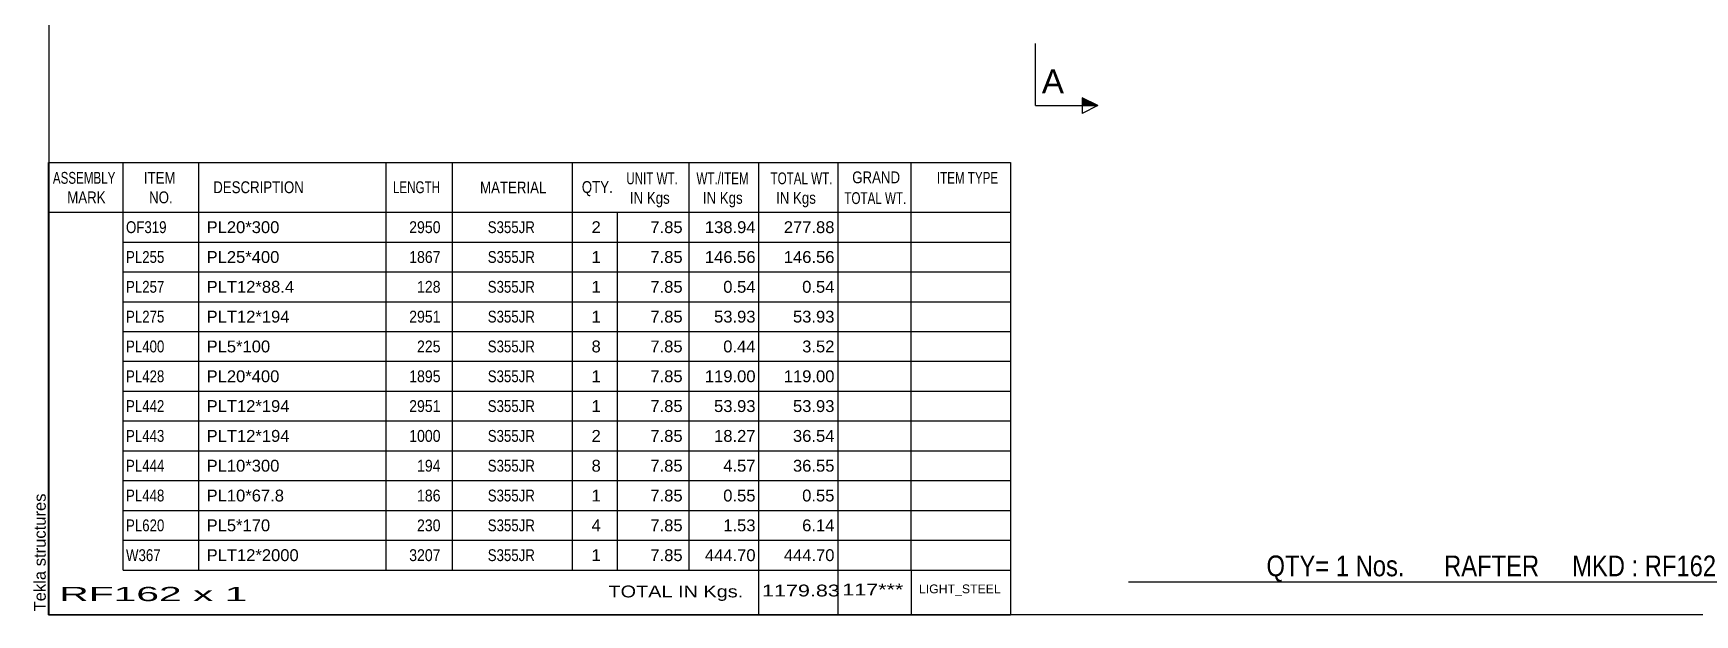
# Model space of a CAD drawing. Header units: millimetres. Extents: x -64 to 338, y -158 to 119.
# Drawn here: x -64.2 to 203.4, y -158.4 to -64.8 of the extents above; entities that cross this region are included whole.
import ezdxf

# ---------------------------------------------------------------- set-up
doc = ezdxf.new("R2010")
doc.units = ezdxf.units.MM
doc.styles.add('Arial', font='ARIAL.TTF', dxfattribs={"height": 0.2})
doc.styles.add('Arial Narrow', font='ARIALN.TTF', dxfattribs={"height": 0.2})

# ---------------------------------------------------------------- blocks, each defined once
blk = doc.blocks.new('Unknown-627019376-3697')
at = {"color": 5, "linetype": 'Continuous'}
for p, q in [((-61.66, 118.62), (-61.66, -158.38)), ((-61.66, -158.38), (338.34, -158.38))]:
    blk.add_line(p, q, dxfattribs=at)
at = {"color": 174, "linetype": 'Continuous', "style": 'Arial'}
blk.add_text('Tekla structures', height=1.9102, rotation=90, dxfattribs=at).set_placement((-62.16, -157.88))
blk = doc.blocks.new('CBS_BOM-627019376-13032')
at = {"color": 7, "linetype": 'Continuous'}
for p, q in [((-61.69, -93.62), (-61.69, -85.62)), ((-61.69, -85.62), (93.23, -85.62)), ((-49.69, -93.62), (-49.69, -85.62)), ((-37.5, -93.62), (-37.5, -85.62)), ((-7.34, -93.62), (-7.34, -85.62)), ((3.34, -93.62), (3.34, -85.62)), ((22.66, -93.62), (22.66, -85.62)), ((41.46, -93.62), (41.46, -85.62)), ((52.67, -93.62), (52.67, -85.62)), ((65.46, -93.62), (65.46, -85.62)), ((77.21, -93.62), (77.21, -85.62)), ((93.23, -85.62), (93.23, -93.61)), ((-61.69, -93.62), (93.23, -93.62)), ((-61.69, -98.42), (-61.69, -93.62)), ((-49.69, -98.42), (-49.69, -93.62)), ((-37.5, -98.42), (-37.5, -93.62)), ((-7.34, -98.42), (-7.34, -93.62)), ((3.34, -98.42), (3.34, -93.62)), ((22.66, -98.42), (22.66, -93.62)), ((29.92, -98.42), (29.92, -93.62)), ((41.46, -98.42), (41.46, -93.62)), ((52.67, -98.42), (52.67, -93.62)), ((65.46, -98.42), (65.46, -93.62)), ((77.23, -98.42), (77.23, -93.62)), ((93.23, -93.62), (93.23, -98.42)), ((-61.69, -103.22), (-61.69, -98.42)), ((-49.69, -98.42), (93.23, -98.42)), ((-49.69, -103.22), (-49.69, -98.42)), ((-37.5, -103.22), (-37.5, -98.42)), ((-7.34, -103.22), (-7.34, -98.42)), ((3.34, -103.22), (3.34, -98.42)), ((22.66, -103.22), (22.66, -98.42)), ((29.92, -103.22), (29.92, -98.42)), ((41.46, -103.22), (41.46, -98.42)), ((52.67, -103.22), (52.67, -98.42)), ((65.46, -103.22), (65.46, -98.42)), ((77.23, -103.22), (77.23, -98.42)), ((93.23, -98.42), (93.23, -103.22)), ((-61.69, -108.02), (-61.69, -103.22)), ((-49.69, -103.22), (93.23, -103.22)), ((-49.69, -108.02), (-49.69, -103.22)), ((-37.5, -108.02), (-37.5, -103.22)), ((-7.34, -108.02), (-7.34, -103.22)), ((3.34, -108.02), (3.34, -103.22)), ((22.66, -108.02), (22.66, -103.22)), ((29.92, -108.02), (29.92, -103.22)), ((41.46, -108.02), (41.46, -103.22)), ((52.67, -108.02), (52.67, -103.22)), ((65.46, -108.02), (65.46, -103.22)), ((77.23, -108.02), (77.23, -103.22)), ((93.23, -103.22), (93.23, -108.02)), ((-61.69, -112.82), (-61.69, -108.02)), ((-49.69, -108.02), (93.23, -108.02)), ((-49.69, -112.82), (-49.69, -108.02)), ((-37.5, -112.82), (-37.5, -108.02)), ((-7.34, -112.82), (-7.34, -108.02)), ((3.34, -112.82), (3.34, -108.02)), ((22.66, -112.82), (22.66, -108.02)), ((29.92, -112.82), (29.92, -108.02)), ((41.46, -112.82), (41.46, -108.02)), ((52.67, -112.82), (52.67, -108.02)), ((65.46, -112.82), (65.46, -108.02)), ((77.23, -112.82), (77.23, -108.02)), ((93.23, -108.02), (93.23, -112.82)), ((-61.69, -117.62), (-61.69, -112.82)), ((-49.69, -112.82), (93.23, -112.82)), ((-49.69, -117.62), (-49.69, -112.82)), ((-37.5, -117.62), (-37.5, -112.82)), ((-7.34, -117.62), (-7.34, -112.82)), ((3.34, -117.62), (3.34, -112.82)), ((22.66, -117.62), (22.66, -112.82)), ((29.92, -117.62), (29.92, -112.82)), ((41.46, -117.62), (41.46, -112.82)), ((52.67, -117.62), (52.67, -112.82)), ((65.46, -117.62), (65.46, -112.82)), ((77.23, -117.62), (77.23, -112.82)), ((93.23, -112.82), (93.23, -117.62)), ((-61.69, -122.42), (-61.69, -117.62)), ((-49.69, -117.62), (93.23, -117.62)), ((-49.69, -122.42), (-49.69, -117.62)), ((-37.5, -122.42), (-37.5, -117.62)), ((-7.34, -122.42), (-7.34, -117.62)), ((3.34, -122.42), (3.34, -117.62)), ((22.66, -122.42), (22.66, -117.62)), ((29.92, -122.42), (29.92, -117.62)), ((41.46, -122.42), (41.46, -117.62)), ((52.67, -122.42), (52.67, -117.62)), ((65.46, -122.42), (65.46, -117.62)), ((77.23, -122.42), (77.23, -117.62)), ((93.23, -117.62), (93.23, -122.42)), ((-61.69, -127.22), (-61.69, -122.42)), ((-49.69, -122.42), (93.23, -122.42)), ((-49.69, -127.22), (-49.69, -122.42)), ((-37.5, -127.22), (-37.5, -122.42)), ((-7.34, -127.22), (-7.34, -122.42)), ((3.34, -127.22), (3.34, -122.42)), ((22.66, -127.22), (22.66, -122.42)), ((29.92, -127.22), (29.92, -122.42)), ((41.46, -127.22), (41.46, -122.42)), ((52.67, -127.22), (52.67, -122.42)), ((65.46, -127.22), (65.46, -122.42)), ((77.23, -127.22), (77.23, -122.42)), ((93.23, -122.42), (93.23, -127.22)), ((-61.69, -132.02), (-61.69, -127.22)), ((-49.69, -127.22), (93.23, -127.22)), ((-49.69, -132.02), (-49.69, -127.22)), ((-37.5, -132.02), (-37.5, -127.22)), ((-7.34, -132.02), (-7.34, -127.22)), ((3.34, -132.02), (3.34, -127.22)), ((22.66, -132.02), (22.66, -127.22)), ((29.92, -132.02), (29.92, -127.22)), ((41.46, -132.02), (41.46, -127.22)), ((52.67, -132.02), (52.67, -127.22)), ((65.46, -132.02), (65.46, -127.22)), ((77.23, -132.02), (77.23, -127.22)), ((93.23, -127.22), (93.23, -132.02)), ((-61.69, -136.82), (-61.69, -132.02)), ((-49.69, -132.02), (93.23, -132.02)), ((-49.69, -136.82), (-49.69, -132.02)), ((-37.5, -136.82), (-37.5, -132.02)), ((-7.34, -136.82), (-7.34, -132.02)), ((3.34, -136.82), (3.34, -132.02)), ((22.66, -136.82), (22.66, -132.02)), ((29.92, -136.82), (29.92, -132.02)), ((41.46, -136.82), (41.46, -132.02)), ((52.67, -136.82), (52.67, -132.02)), ((65.46, -136.82), (65.46, -132.02)), ((77.23, -136.82), (77.23, -132.02)), ((93.23, -132.02), (93.23, -136.82)), ((-61.69, -141.62), (-61.69, -136.82)), ((-49.69, -136.82), (93.23, -136.82)), ((-49.69, -141.62), (-49.69, -136.82)), ((-37.5, -141.62), (-37.5, -136.82)), ((-7.34, -141.62), (-7.34, -136.82)), ((3.34, -141.62), (3.34, -136.82)), ((22.66, -141.62), (22.66, -136.82)), ((29.92, -141.62), (29.92, -136.82)), ((41.46, -141.62), (41.46, -136.82)), ((52.67, -141.62), (52.67, -136.82)), ((65.46, -141.62), (65.46, -136.82)), ((77.23, -141.62), (77.23, -136.82)), ((93.23, -136.82), (93.23, -141.62)), ((-61.69, -146.42), (-61.69, -141.62)), ((-49.69, -141.62), (93.23, -141.62)), ((-49.69, -146.42), (-49.69, -141.62)), ((-37.5, -146.42), (-37.5, -141.62)), ((-7.34, -146.42), (-7.34, -141.62)), ((3.34, -146.42), (3.34, -141.62)), ((22.66, -146.42), (22.66, -141.62)), ((29.92, -146.42), (29.92, -141.62)), ((41.46, -146.42), (41.46, -141.62)), ((52.67, -146.42), (52.67, -141.62)), ((65.46, -146.42), (65.46, -141.62)), ((77.23, -146.42), (77.23, -141.62)), ((93.23, -141.62), (93.23, -146.42)), ((-61.69, -151.22), (-61.69, -146.42)), ((-49.69, -146.42), (93.23, -146.42)), ((-49.69, -151.22), (-49.69, -146.42)), ((-37.5, -151.22), (-37.5, -146.42)), ((-7.34, -151.22), (-7.34, -146.42)), ((3.34, -151.22), (3.34, -146.42)), ((22.66, -151.22), (22.66, -146.42)), ((29.92, -151.22), (29.92, -146.42)), ((41.46, -151.22), (41.46, -146.42)), ((52.67, -151.22), (52.67, -146.42)), ((65.46, -151.22), (65.46, -146.42)), ((77.23, -151.22), (77.23, -146.42)), ((93.23, -146.42), (93.23, -151.22)), ((-61.69, -158.42), (-61.69, -151.23)), ((-49.69, -151.22), (93.23, -151.22)), ((52.67, -158.42), (52.67, -151.23)), ((65.46, -158.42), (65.46, -151.23)), ((77.27, -158.42), (77.27, -151.23)), ((93.23, -151.22), (93.23, -158.42)), ((-61.69, -158.42), (93.23, -158.42))]:
    blk.add_line(p, q, dxfattribs=at)
at = {"color": 3, "linetype": 'Continuous', "style": 'Arial'}
for s, height, width, p in [('ASSEMBLY', 1.91, 0.7, (-61.01, -89.04)), ('ITEM', 1.91, 0.8, (-46.36, -89.04)), ('UNIT WT.', 1.91, 0.7, (31.35, -89.12)), ('WT./ITEM', 1.91, 0.7, (42.64, -89.12)), ('TOTAL WT.', 1.91, 0.7, (54.58, -89.12)), ('GRAND', 1.91, 0.8, (67.73, -88.96)), ('ITEM TYPE', 1.91, 0.7, (81.37, -89.04)), ('MARK', 1.91, 0.8, (-58.69, -92.18)), ('NO.', 1.91, 0.8, (-45.51, -92.18)), ('DESCRIPTION', 1.9102, 0.8, (-35.18, -90.55)), ('LENGTH', 1.91, 0.7, (-6.23, -90.55)), ('MATERIAL', 1.91, 0.8, (7.79, -90.59)), ('QTY.', 1.91, 0.8, (24.18, -90.52)), ('IN Kgs', 1.91, 0.8, (31.93, -92.26)), ('IN Kgs', 1.91, 0.8, (43.68, -92.26)), ('IN Kgs', 1.91, 0.8, (55.47, -92.26)), ('TOTAL WT.', 1.91, 0.7, (66.47, -92.3))]:
    blk.add_text(s, height=height, dxfattribs=dict(at, width=width)).set_placement(p)
at = {"color": 7, "linetype": 'Continuous', "style": 'Arial'}
for s, width, p in [('OF319', 0.8, (-49.23, -96.98)), ('2950', 0.85, (-3.62, -96.98)), ('S355JR', 0.8, (9.03, -96.98)), ('PL255', 0.8, (-49.23, -101.78)), ('1867', 0.85, (-3.62, -101.78)), ('S355JR', 0.8, (9.03, -101.78)), ('PL257', 0.8, (-49.23, -106.58)), ('128', 0.85, (-2.36, -106.58)), ('S355JR', 0.8, (9.03, -106.58)), ('PL275', 0.8, (-49.23, -111.38)), ('2951', 0.85, (-3.62, -111.38)), ('S355JR', 0.8, (9.03, -111.38)), ('PL400', 0.8, (-49.23, -116.18)), ('225', 0.85, (-2.36, -116.18)), ('S355JR', 0.8, (9.03, -116.18)), ('PL428', 0.8, (-49.23, -120.98)), ('1895', 0.85, (-3.62, -120.98)), ('S355JR', 0.8, (9.03, -120.98)), ('PL442', 0.8, (-49.23, -125.78)), ('2951', 0.85, (-3.62, -125.78)), ('S355JR', 0.8, (9.03, -125.78)), ('PL443', 0.8, (-49.23, -130.58)), ('1000', 0.85, (-3.62, -130.58)), ('S355JR', 0.8, (9.03, -130.58)), ('PL444', 0.8, (-49.23, -135.38)), ('194', 0.85, (-2.36, -135.38)), ('S355JR', 0.8, (9.03, -135.38)), ('PL448', 0.8, (-49.23, -140.18)), ('186', 0.85, (-2.36, -140.18)), ('S355JR', 0.8, (9.03, -140.18)), ('PL620', 0.8, (-49.23, -144.98)), ('230', 0.85, (-2.36, -144.98)), ('S355JR', 0.8, (9.03, -144.98)), ('W367', 0.8, (-49.23, -149.78)), ('3207', 0.85, (-3.62, -149.78)), ('S355JR', 0.8, (9.03, -149.78))]:
    blk.add_text(s, height=1.91, dxfattribs=dict(at, width=width)).set_placement(p)
for s, p in [('PL20*300', (-36.25, -96.98)), ('2', (25.75, -96.98)), ('7.85', (35.22, -96.98)), ('138.94', (44, -96.98)), ('277.88', (56.71, -96.98)), ('PL25*400', (-36.25, -101.78)), ('1', (25.75, -101.78)), ('7.85', (35.22, -101.78)), ('146.56', (44, -101.78)), ('146.56', (56.71, -101.78)), ('PLT12*88.4', (-36.25, -106.58)), ('1', (25.75, -106.58)), ('7.85', (35.22, -106.58)), ('0.54', (46.96, -106.58)), ('0.54', (59.67, -106.58)), ('PLT12*194', (-36.25, -111.38)), ('1', (25.75, -111.38)), ('7.85', (35.22, -111.38)), ('53.93', (45.48, -111.38)), ('53.93', (58.19, -111.38)), ('PL5*100', (-36.25, -116.18)), ('8', (25.75, -116.18)), ('7.85', (35.22, -116.18)), ('0.44', (46.96, -116.18)), ('3.52', (59.67, -116.18)), ('PL20*400', (-36.25, -120.98)), ('1', (25.75, -120.98)), ('7.85', (35.22, -120.98)), ('119.00', (44, -120.98)), ('119.00', (56.71, -120.98)), ('PLT12*194', (-36.25, -125.78)), ('1', (25.75, -125.78)), ('7.85', (35.22, -125.78)), ('53.93', (45.48, -125.78)), ('53.93', (58.19, -125.78)), ('PLT12*194', (-36.25, -130.58)), ('2', (25.75, -130.58)), ('7.85', (35.22, -130.58)), ('18.27', (45.48, -130.58)), ('36.54', (58.19, -130.58)), ('PL10*300', (-36.25, -135.38)), ('8', (25.75, -135.38)), ('7.85', (35.22, -135.38)), ('4.57', (46.96, -135.38)), ('36.55', (58.19, -135.38)), ('PL10*67.8', (-36.25, -140.18)), ('1', (25.75, -140.18)), ('7.85', (35.22, -140.18)), ('0.55', (46.96, -140.18)), ('0.55', (59.67, -140.18)), ('PL5*170', (-36.25, -144.98)), ('4', (25.75, -144.98)), ('7.85', (35.22, -144.98)), ('1.53', (46.96, -144.98)), ('6.14', (59.67, -144.98)), ('PLT12*2000', (-36.25, -149.78)), ('1', (25.75, -149.78)), ('7.85', (35.22, -149.78)), ('444.70', (44, -149.78)), ('444.70', (56.71, -149.78))]:
    blk.add_text(s, height=1.91, dxfattribs=at).set_placement(p)
at = {"color": 6, "linetype": 'Continuous', "style": 'Arial'}
for s, height, width, p in [('RF162 x 1', 2.292, 2.05, (-59.97, -156.22)), ('TOTAL IN Kgs.', 1.9102, 1.2, (28.47, -155.62)), ('1179.83', 1.91, 1.3, (53.2, -155.47)), ('117***', 1.91, 1.3, (66.13, -155.31))]:
    blk.add_text(s, height=height, dxfattribs=dict(at, width=width)).set_placement(p)
blk.add_text('LIGHT_STEEL', height=1.4135, dxfattribs=at).set_placement((78.48, -154.96))
blk = doc.blocks.new('CBS_CALLOFF-627019376-13033')
at = {"color": 7, "linetype": 'Continuous'}
blk.add_line((112.22, -153.11), (228.45, -153.13), dxfattribs=at)
at = {"color": 3, "linetype": 'Continuous', "style": 'Arial Narrow'}
blk.add_text('QTY= 1 Nos.      RAFTER     MKD : RF162', height=3.3405, dxfattribs=at).set_placement((134.45, -152.22))
blk = doc.blocks.new('SectionMark-627019376-12209 - 1203')
at = {"linetype": 'Continuous'}
for points in [[(104.77, 96.11), (104.77, 97.36), (107.27, 97.36)], [(104.77, -76.46), (104.77, -75.21), (107.27, -76.46)]]:
    blk.add_hatch(color=30, dxfattribs=at).paths.add_polyline_path(points)
at = {"color": 30, "linetype": 'Continuous'}
for p, q in [((97.27, 97.36), (107.27, 97.36)), ((104.77, 96.11), (104.77, 98.61)), ((104.77, 98.61), (107.27, 97.36)), ((107.27, 97.36), (104.77, 96.11)), ((97.27, -76.46), (107.27, -76.46)), ((107.27, -76.46), (104.77, -75.21)), ((104.77, -75.21), (104.77, -77.71)), ((107.27, -76.46), (104.77, -77.71))]:
    blk.add_line(p, q, dxfattribs=at)
at = {"color": 0, "linetype": 'Continuous'}
for points in [[(101.83, 91.36), (101.83, 95.36), (98.27, 95.36), (98.27, 91.36)], [(101.83, -74.46), (101.83, -70.46), (98.27, -70.46), (98.27, -74.46)]]:
    blk.add_wipeout(points, dxfattribs=at)
at = {"color": 30, "linetype": 'Continuous'}
for p, q in [((97.27, 97.36), (97.27, 87.36)), ((97.27, -76.46), (97.27, -66.46))]:
    blk.add_line(p, q, dxfattribs=at)
at = {"color": 96, "linetype": 'Continuous', "style": 'Arial'}
for p in [(98.27, 91.36), (98.27, -74.46)]:
    blk.add_text('A', height=3.82, dxfattribs=at).set_placement(p)

msp = doc.modelspace()

# ---------------------------------------------------------------- block references
for name in ['Unknown-627019376-3697', 'CBS_BOM-627019376-13032', 'CBS_CALLOFF-627019376-13033']:
    msp.add_blockref(name, (0, 0))

# ---------------------------------------------------------------- next in the draw order: block references
msp.add_blockref('SectionMark-627019376-12209 - 1203', (0, 0))

doc.saveas('drawing.dxf')
